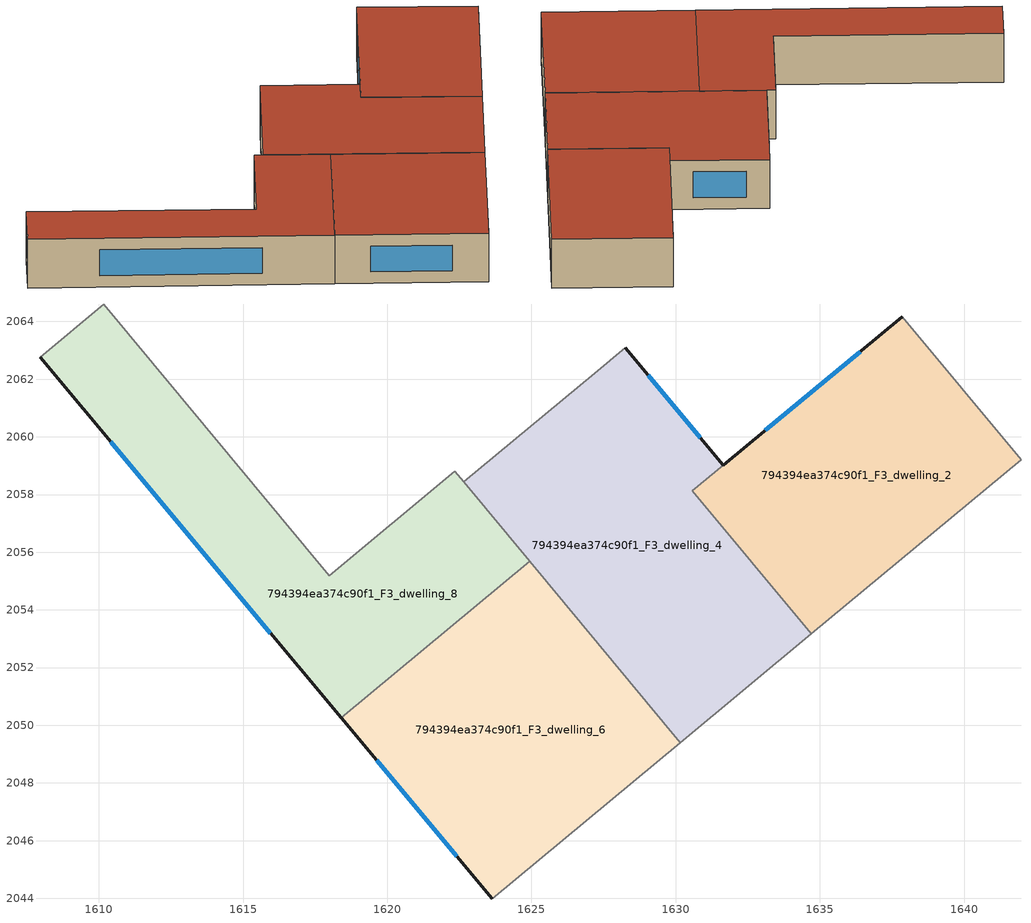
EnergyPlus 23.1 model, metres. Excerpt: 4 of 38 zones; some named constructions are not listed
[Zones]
794394ea374c90f1_F3_dwelling_2
 floor to 794394ea374c90f1_F2_dwelling_2 (EU_floor_Construction): 1637.86,2064.16 1641.97,2059.21 1634.7,2053.17 1630.58,2058.14 z9
 wall outside (EU_wall_Construction): 1637.86,2064.16 1631.64,2059.01 z9:12
 wall to 794394ea374c90f1_F3_dwelling_0 (EU_wall_Construction): 1641.97,2059.21 1637.86,2064.16 z9:12
 wall adiabatic (EU_wall_Construction): 1634.7,2053.17 1641.97,2059.21 z9:12
 wall to 794394ea374c90f1_F3_dwelling_4 (EU_wall_Construction): 1631.64,2059.01 1630.58,2058.14 1634.7,2053.17 z9:12
 window (EU_Window_Construction): 1636.4,2062.95 1633.1,2060.22 z9.7:11.3
 roof outside (EU_roof_Construction): 1641.97,2059.21 1637.86,2064.16 1630.58,2058.14 1634.7,2053.17 z12
794394ea374c90f1_F3_dwelling_4
 floor to 794394ea374c90f1_F2_dwelling_4 (EU_floor_Construction): 1631.64,2059.01 1630.58,2058.14 1634.7,2053.17 1630.16,2049.4 1622.66,2058.44 1628.26,2063.08 z9
 wall outside (EU_wall_Construction): 1631.64,2059.01 1628.26,2063.08 z9:12
 wall adiabatic (EU_wall_Construction): 1630.16,2049.4 1634.7,2053.17 z9:12
 wall to 794394ea374c90f1_F3_dwelling_6 (EU_wall_Construction): 1624.94,2055.69 1630.16,2049.4 z9:12
 wall to 794394ea374c90f1_F3_dwelling_5 (EU_wall_Construction): 1627.19,2062.21 1622.66,2058.44 / 1628.25,2063.09 1627.2,2062.21 z9:12
 wall to 794394ea374c90f1_F3_dwelling_8 (EU_wall_Construction): 1622.66,2058.44 1624.94,2055.69 z9:12
 window (EU_Window_Construction): 1630.85,2059.97 1629.05,2062.13 z9.7:11.3
 roof outside (EU_roof_Construction): 1634.7,2053.17 1630.58,2058.14 1631.64,2059.01 1628.26,2063.08 1622.66,2058.44 1630.16,2049.4 z12
794394ea374c90f1_F3_dwelling_6
 floor to 794394ea374c90f1_F2_dwelling_6 (EU_floor_Construction): 1624.94,2055.69 1630.16,2049.4 1623.64,2043.99 1618.4,2050.26 z9
 wall outside (EU_wall_Construction): 1618.4,2050.26 1623.64,2043.99 z9:12
 wall to 794394ea374c90f1_F3_dwelling_8 (EU_wall_Construction): 1624.94,2055.69 1618.4,2050.26 z9:12
 wall adiabatic (EU_wall_Construction): 1623.64,2043.99 1630.16,2049.4 z9:12
 window (EU_Window_Construction): 1619.63,2048.79 1622.41,2045.46 z9.7:11.3
 roof outside (EU_roof_Construction): 1630.16,2049.4 1624.94,2055.69 1618.4,2050.26 1623.64,2043.99 z12
794394ea374c90f1_F3_dwelling_8
 floor to 794394ea374c90f1_F2_dwelling_8 (EU_floor_Construction): 1622.35,2058.81 1624.94,2055.69 1618.4,2050.26 1607.96,2062.76 1610.17,2064.59 1617.98,2055.18 z9
 wall outside (EU_wall_Construction): 1607.96,2062.76 1618.4,2050.26 z9:12
 wall to 794394ea374c90f1_F3_dwelling_7 (EU_wall_Construction): 1622.35,2058.81 1617.98,2055.18 1610.17,2064.59 z9:12
 wall adiabatic (EU_wall_Construction): 1610.17,2064.59 1607.96,2062.76 z9:12
 wall to 794394ea374c90f1_F3_dwelling_5 (EU_wall_Construction): 1622.66,2058.44 1622.35,2058.81 z9:12
 window (EU_Window_Construction): 1610.41,2059.82 1615.95,2053.2 z9.7:11.3
 roof outside (EU_roof_Construction): 1624.94,2055.69 1622.35,2058.81 1617.98,2055.18 1610.17,2064.59 1607.96,2062.76 1618.4,2050.26 z12
[SCHEDULE:FILE] Column Number=1; Rows to Skip at Top=0; Number of Hours of Data=8760; Column Separator=Comma; Interpolate to Timestep=No; Minutes per Item=60; Adjust Schedule for Daylight Savings=Yes
Name | File
EU_Step8_GainSchedule_794394ea374c90f1_F2_dwelling_1_f000 | ../../schedules/794394ea374c90f1/794394ea374c90f1_F2_dwelling_1_f000_gain.csv
EU_Step8_GainSchedule_794394ea374c90f1_F2_dwelling_2_f000 | ../../schedules/794394ea374c90f1/794394ea374c90f1_F2_dwelling_2_f000_gain.csv
EU_Step8_GainSchedule_794394ea374c90f1_F2_dwelling_3_f000 | ../../schedules/794394ea374c90f1/794394ea374c90f1_F2_dwelling_3_f000_gain.csv
EU_Step8_GainSchedule_794394ea374c90f1_F2_dwelling_4_f000 | ../../schedules/794394ea374c90f1/794394ea374c90f1_F2_dwelling_4_f000_gain.csv
EU_Step8_GainSchedule_794394ea374c90f1_F2_dwelling_5_f000 | ../../schedules/794394ea374c90f1/794394ea374c90f1_F2_dwelling_5_f000_gain.csv
EU_Step8_GainSchedule_794394ea374c90f1_F2_dwelling_6_f000 | ../../schedules/794394ea374c90f1/794394ea374c90f1_F2_dwelling_6_f000_gain.csv
EU_Step8_GainSchedule_794394ea374c90f1_F2_dwelling_7_f000 | ../../schedules/794394ea374c90f1/794394ea374c90f1_F2_dwelling_7_f000_gain.csv
EU_Step8_GainSchedule_794394ea374c90f1_F2_dwelling_8_f000 | ../../schedules/794394ea374c90f1/794394ea374c90f1_F2_dwelling_8_f000_gain.csv
